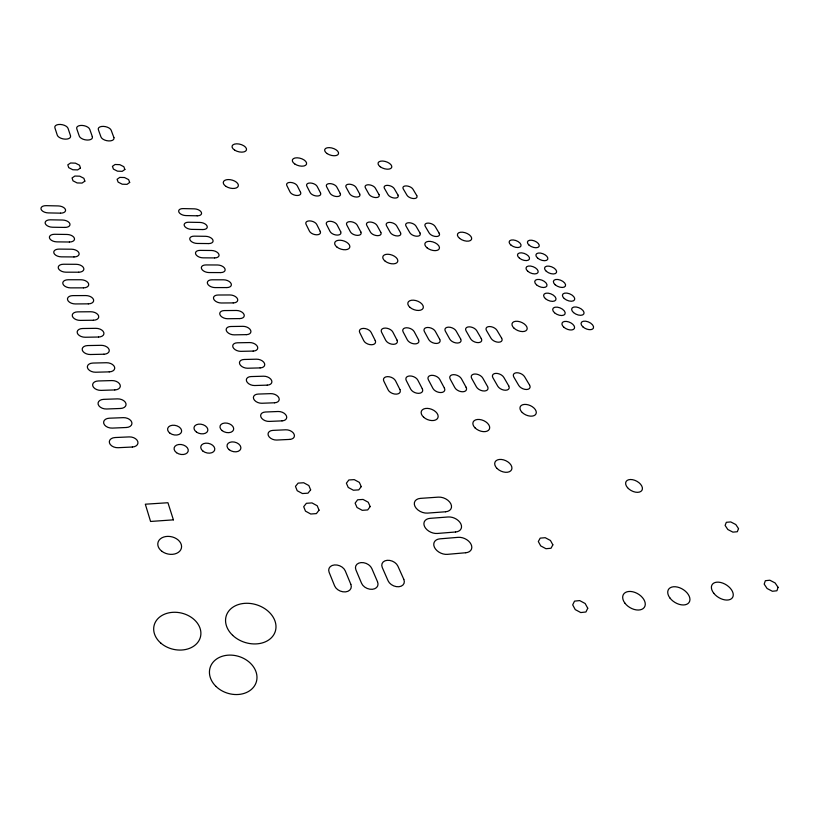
<?xml version="1.0" encoding="UTF-8"?>
<svg xmlns="http://www.w3.org/2000/svg" width="819" height="819" viewBox="0 0 819 819"><rect width="100%" height="100%" fill="white"/><g stroke="black" fill="none" stroke-linecap="round" stroke-linejoin="round"><path stroke-width="1.23" d="M778.05 587.305L776.934 590.765L772.399 591.267L767.106 588.513L764.188 584.131L765.345 580.702L769.86 580.221L775.112 582.944L778.05 587.305M738.523 528.583L737.335 531.736L732.892 532.135L727.825 529.514L725.112 525.44L726.33 522.307L730.753 521.928L735.79 524.529L738.523 528.583M587.745 608.23L585.943 611.988L580.763 612.561L575.255 609.602L572.686 604.862L574.539 601.136L579.688 600.583L585.155 603.511L587.745 608.23M552.856 544.84L551.013 548.259L545.966 548.71L540.704 545.904L538.318 541.523L540.202 538.134L545.219 537.704L550.45 540.479L552.856 544.84M370.168 506.572L367.711 509.93L362.254 510.329L357.033 507.504L355.118 503.142L357.616 499.805L363.042 499.436L368.233 502.231L370.168 506.572M361.24 486.619L358.783 489.875L353.388 490.223L348.239 487.448L346.376 483.2L348.863 479.975L354.238 479.637L359.346 482.381L361.24 486.619M319.041 510.186L316.38 513.605L310.749 514.015L305.487 511.138L303.685 506.695L306.388 503.306L311.988 502.917L317.219 505.763L319.041 510.186M310.636 489.864L307.985 493.181L302.416 493.54L297.215 490.724L295.464 486.394L298.157 483.108L303.695 482.76L308.855 485.554L310.636 489.864M129.678 182.442L127.037 184.347L122.246 184.214L118.131 182.115L117.107 179.289L119.769 177.395L124.539 177.539L128.634 179.627L129.678 182.442M124.867 169.472L122.246 171.325L117.506 171.171L113.431 169.103L112.428 166.329L115.07 164.496L119.799 164.66L123.843 166.707L124.867 169.472M84.848 181.153L82.054 183.077L77.14 182.944L72.993 180.815L72.062 177.958L74.877 176.044L79.771 176.187L83.886 178.307L84.848 181.153M80.457 168.028L77.682 169.902L72.809 169.748L68.714 167.649L67.803 164.844L70.598 162.991L75.44 163.155L79.515 165.233L80.457 168.028M465.796 552.743L447.44 554.35A10.412 7.125 24.6 0 1 434.479 547.379A10.412 7.125 24.6 0 1 439.967 538.841L458.19 537.336A10.371 7.033 25.1 0 1 471.048 544.266A10.371 7.033 25.1 0 1 465.796 552.743M455.548 531.992L437.377 533.456A10.268 6.951 23.7 0 1 424.6 526.617A10.268 6.951 23.7 0 1 430.088 518.345L448.136 516.973A10.217 6.869 24.3 0 1 460.81 523.781A10.217 6.869 24.3 0 1 455.548 531.992M445.556 511.773L427.559 513.103A10.125 6.787 23 0 1 414.967 506.377A10.125 6.787 23 0 1 420.464 498.372L438.329 497.133A10.084 6.706 23.6 0 1 450.839 503.818A10.084 6.706 23.6 0 1 445.556 511.773M173.403 519.85L150.573 521.457L145.321 504.207L167.936 502.733L173.403 519.85M132.33 447.02L118.11 447.706A7.34 4.996 10.7 0 1 109.47 442.956A7.34 4.996 10.7 0 1 115.09 437.541L129.228 436.906A7.299 4.955 11.3 0 1 137.817 441.636A7.299 4.955 11.3 0 1 132.33 447.02M289.701 439.414L276.761 440.038A6.931 4.597 16.8 0 1 268.325 435.513A6.931 4.597 16.8 0 1 272.86 430.384L285.729 429.801A6.9 4.556 17.3 0 1 294.134 434.305A6.9 4.556 17.3 0 1 289.701 439.414M126.331 427.498L112.285 428.102A7.258 4.863 10.6 0 1 103.757 423.433A7.258 4.863 10.6 0 1 109.336 418.202L123.311 417.649A7.217 4.822 11.1 0 1 131.787 422.287A7.217 4.822 11.1 0 1 126.331 427.498M282.033 420.874L269.226 421.416A6.849 4.484 16.4 0 1 260.903 416.973A6.849 4.484 16.4 0 1 265.417 412.008L278.163 411.496A6.818 4.443 16.9 0 1 286.445 415.919A6.818 4.443 16.9 0 1 282.033 420.874M120.495 408.476L106.593 408.998A7.166 4.73 10.5 0 1 98.188 404.422A7.166 4.73 10.5 0 1 103.726 399.344L117.547 398.873A7.136 4.699 11 0 1 125.911 403.429A7.136 4.699 11 0 1 120.495 408.476M274.549 402.784L261.875 403.255A6.767 4.371 16.1 0 1 253.655 398.884A6.767 4.371 16.1 0 1 258.159 394.072L270.772 393.642A6.736 4.341 16.5 0 1 278.951 397.983A6.736 4.341 16.5 0 1 274.549 402.784M114.803 389.936L101.054 390.376A7.084 4.607 10.4 0 1 92.762 385.882A7.084 4.607 10.4 0 1 98.26 380.968L111.927 380.579A7.043 4.576 10.9 0 1 120.178 385.053A7.043 4.576 10.9 0 1 114.803 389.936M267.25 385.135L254.699 385.524A6.685 4.259 15.7 0 1 246.591 381.234A6.685 4.259 15.7 0 1 251.075 376.566L263.564 376.208A6.665 4.228 16.1 0 1 271.632 380.487A6.665 4.228 16.1 0 1 267.25 385.135M109.255 371.867L95.659 372.225A7.002 4.484 10.3 0 1 87.479 367.803A7.002 4.484 10.3 0 1 92.926 363.052L106.45 362.735A6.972 4.464 10.8 0 1 114.588 367.127A6.972 4.464 10.8 0 1 109.255 371.867M260.125 367.905L247.696 368.233A6.613 4.156 15.4 0 1 239.691 364.015A6.613 4.156 15.4 0 1 244.154 359.48L256.521 359.193A6.583 4.126 15.8 0 1 264.486 363.39A6.583 4.126 15.8 0 1 260.125 367.905M103.839 354.228L90.387 354.514A6.931 4.371 10.3 0 1 82.32 350.174A6.931 4.371 10.3 0 1 87.725 345.567L101.106 345.321A6.89 4.341 10.7 0 1 109.132 349.641A6.89 4.341 10.7 0 1 103.839 354.228M253.163 351.075L240.858 351.341A6.542 4.054 15.2 0 1 232.954 347.195A6.542 4.054 15.2 0 1 237.397 342.792L249.641 342.567A6.511 4.034 15.5 0 1 257.514 346.703A6.511 4.034 15.5 0 1 253.163 351.075M98.556 337.029L85.248 337.244A6.849 4.259 10.2 0 1 77.283 332.975A6.849 4.259 10.2 0 1 82.658 328.511L95.884 328.337A6.808 4.238 10.6 0 1 103.818 332.586A6.808 4.238 10.6 0 1 98.556 337.029M246.365 334.643L234.183 334.848A6.47 3.962 14.9 0 1 226.382 330.763A6.47 3.962 14.9 0 1 230.804 326.505L242.936 326.331A6.439 3.931 15.3 0 1 250.696 330.405A6.439 3.931 15.3 0 1 246.365 334.643M93.397 320.239L80.242 320.393A6.777 4.156 10.2 0 1 72.369 316.195A6.777 4.156 10.2 0 1 77.703 311.865L90.796 311.752A6.736 4.136 10.6 0 1 98.618 315.929A6.736 4.136 10.6 0 1 93.397 320.239M239.732 318.591L227.662 318.734A6.398 3.87 14.7 0 1 219.953 314.711A6.398 3.87 14.7 0 1 224.355 310.575L236.374 310.473A6.368 3.839 15 0 1 244.042 314.476A6.368 3.839 15 0 1 239.732 318.591M88.37 303.849L75.348 303.941A6.706 4.054 10.1 0 1 67.578 299.815A6.706 4.054 10.1 0 1 72.871 295.618L85.821 295.567A6.665 4.034 10.5 0 1 93.55 299.672A6.665 4.034 10.5 0 1 88.37 303.849M233.241 302.907L221.284 302.989A6.327 3.778 14.5 0 1 213.677 299.037A6.327 3.778 14.5 0 1 218.059 295.014L229.955 294.963A6.296 3.757 14.8 0 1 237.53 298.904A6.296 3.757 14.8 0 1 233.241 302.907M83.456 287.848L70.567 287.868A6.634 3.952 10.1 0 1 62.889 283.814A6.634 3.952 10.1 0 1 68.151 279.75L80.968 279.75A6.593 3.931 10.5 0 1 88.606 283.794A6.593 3.931 10.5 0 1 83.456 287.848M226.894 287.571L215.049 287.592A6.265 3.685 14.3 0 1 207.535 283.702A6.265 3.685 14.3 0 1 211.896 279.801L223.689 279.811A6.235 3.665 14.6 0 1 231.173 283.691A6.235 3.665 14.6 0 1 226.894 287.571M78.655 272.215L65.899 272.184A6.562 3.86 10.1 0 1 58.323 268.192A6.562 3.86 10.1 0 1 63.534 264.24L76.228 264.302A6.521 3.839 10.4 0 1 83.763 268.284A6.521 3.839 10.4 0 1 78.655 272.215M220.7 272.584L208.958 272.553A6.194 3.604 14.1 0 1 201.535 268.724A6.194 3.604 14.1 0 1 205.876 264.936L217.557 264.987A6.173 3.583 14.4 0 1 224.949 268.806A6.173 3.583 14.4 0 1 220.7 272.584M73.966 256.941L61.333 256.849A6.491 3.767 10 0 1 53.849 252.928A6.491 3.767 10 0 1 59.029 249.099L71.591 249.211A6.46 3.747 10.4 0 1 79.034 253.122A6.46 3.747 10.4 0 1 73.966 256.941M214.629 257.913L203.01 257.842A6.132 3.522 13.9 0 1 195.669 254.064A6.132 3.522 13.9 0 1 199.99 250.389L211.558 250.491A6.102 3.501 14.3 0 1 218.868 254.248A6.102 3.501 14.3 0 1 214.629 257.913M69.38 242.014L56.88 241.871A6.419 3.675 10 0 1 49.488 238.001A6.419 3.675 10 0 1 54.627 234.285L67.056 234.459A6.388 3.655 10.4 0 1 74.416 238.309A6.388 3.655 10.4 0 1 69.38 242.014M208.702 243.571L197.174 243.448A6.071 3.44 13.8 0 1 189.926 239.732A6.071 3.44 13.8 0 1 194.226 236.159L205.692 236.312A6.04 3.43 14.1 0 1 212.909 240.008A6.04 3.43 14.1 0 1 208.702 243.571M64.896 227.416L52.518 227.232A6.357 3.593 10 0 1 45.219 223.423A6.357 3.593 10 0 1 50.317 219.82L62.633 220.035A6.327 3.573 10.4 0 1 69.902 223.822A6.327 3.573 10.4 0 1 64.896 227.416M202.897 229.545L191.482 229.361A6.009 3.368 13.7 0 1 184.316 225.706A6.009 3.368 13.7 0 1 188.595 222.236L199.949 222.43A5.979 3.348 14 0 1 207.084 226.075A5.979 3.348 14 0 1 202.897 229.545M60.514 213.155L48.26 212.909A6.296 3.511 10 0 1 41.042 209.162A6.296 3.511 10 0 1 46.11 205.661L58.292 205.927A6.255 3.491 10.3 0 1 65.489 209.664A6.255 3.491 10.3 0 1 60.514 213.155M197.215 215.806L185.903 215.581A5.948 3.296 13.5 0 1 178.818 211.978A5.948 3.296 13.5 0 1 183.077 208.599L194.328 208.845A5.928 3.276 13.8 0 1 201.392 212.438A5.928 3.276 13.8 0 1 197.215 215.806M416.717 195.506L412.96 189.189A5.405 2.774 18.7 0 0 406.255 185.913A5.405 2.774 18.7 0 0 403.255 188.913L406.982 195.239A5.436 2.805 18.8 0 0 413.728 198.556A5.436 2.805 18.8 0 0 416.717 195.506M439.158 233.2L435.176 226.505A5.569 2.938 19.5 0 0 428.245 223.096A5.569 2.938 19.5 0 0 425.245 226.331L429.197 233.046A5.6 2.969 19.6 0 0 436.179 236.507A5.6 2.969 19.6 0 0 439.158 233.2M501.637 338.165L496.979 330.344A6.03 3.43 21.9 0 0 489.424 326.546A6.03 3.43 21.9 0 0 486.466 330.507L491.083 338.36A6.071 3.471 22.2 0 0 498.699 342.219A6.071 3.471 22.2 0 0 501.637 338.165M529.565 385.084L524.59 376.73A6.255 3.655 23.3 0 0 516.758 372.747A6.255 3.655 23.3 0 0 513.83 377.068L518.755 385.462A6.286 3.696 23.5 0 0 526.658 389.496A6.286 3.696 23.5 0 0 529.565 385.084M397.932 194.994L394.246 188.646A5.436 2.805 18.3 0 0 387.52 185.35A5.436 2.805 18.3 0 0 384.428 188.36L388.073 194.727A5.467 2.836 18.4 0 0 394.85 198.065A5.467 2.836 18.4 0 0 397.932 194.994M419.942 232.913L416.032 226.177A5.6 2.979 19 0 0 409.08 222.737A5.6 2.979 19 0 0 405.989 226.003L409.858 232.75A5.631 3.01 19.2 0 0 416.861 236.23A5.631 3.01 19.2 0 0 419.942 232.913M481.275 338.544L476.699 330.671A6.071 3.481 21.5 0 0 469.113 326.842A6.071 3.481 21.5 0 0 466.042 330.835L470.577 338.749A6.102 3.511 21.7 0 0 478.214 342.629A6.102 3.511 21.7 0 0 481.275 338.544M508.701 385.8L503.818 377.385A6.286 3.706 22.8 0 0 495.945 373.372A6.286 3.706 22.8 0 0 492.905 377.723L497.747 386.179A6.327 3.747 23 0 0 505.681 390.243A6.327 3.747 23 0 0 508.701 385.8M378.931 194.472L375.317 188.094A5.467 2.836 17.9 0 0 368.57 184.777A5.467 2.836 17.9 0 0 365.376 187.807L368.949 194.205A5.498 2.866 18 0 0 375.747 197.563A5.498 2.866 18 0 0 378.931 194.472M400.491 232.606L396.662 225.839A5.631 3.02 18.6 0 0 389.69 222.379A5.631 3.02 18.6 0 0 386.496 225.655L390.284 232.453A5.661 3.051 18.7 0 0 397.307 235.954A5.661 3.051 18.7 0 0 400.491 232.606M460.636 338.933L456.142 330.999A6.102 3.522 21 0 0 448.536 327.15A6.102 3.522 21 0 0 445.352 331.173L449.785 339.138A6.143 3.563 21.2 0 0 457.463 343.038A6.143 3.563 21.2 0 0 460.636 338.933M487.551 386.527L482.76 378.05A6.317 3.767 22.3 0 0 474.856 374.007A6.317 3.767 22.3 0 0 471.693 378.398L476.433 386.906A6.357 3.808 22.5 0 0 484.398 391.001A6.357 3.808 22.5 0 0 487.551 386.527M359.684 193.949L356.152 187.531A5.508 2.877 17.5 0 0 349.385 184.203A5.508 2.877 17.5 0 0 346.099 187.244L349.59 193.673A5.538 2.907 17.6 0 0 356.408 197.051A5.538 2.907 17.6 0 0 359.684 193.949M380.804 232.309L377.047 225.491A5.672 3.051 18.2 0 0 370.055 222.021A5.672 3.051 18.2 0 0 366.758 225.317L370.464 232.146A5.702 3.081 18.3 0 0 377.518 235.667A5.702 3.081 18.3 0 0 380.804 232.309M439.711 339.322L435.319 331.337A6.143 3.573 20.5 0 0 427.682 327.457A6.143 3.573 20.5 0 0 424.375 331.511L428.726 339.527A6.173 3.614 20.7 0 0 436.425 343.458A6.173 3.614 20.7 0 0 439.711 339.322M466.103 387.264L461.404 378.716A6.357 3.819 21.8 0 0 453.47 374.652A6.357 3.819 21.8 0 0 450.184 379.074L454.832 387.643A6.398 3.86 22 0 0 462.827 391.769A6.398 3.86 22 0 0 466.103 387.264M340.213 193.417L336.763 186.967A5.538 2.907 17.1 0 0 329.975 183.61A5.538 2.907 17.1 0 0 326.586 186.671L329.996 193.141A5.569 2.938 17.2 0 0 336.834 196.54A5.569 2.938 17.2 0 0 340.213 193.417M360.862 232.002L357.197 225.143A5.713 3.092 17.7 0 0 350.174 221.652A5.713 3.092 17.7 0 0 346.775 224.959L350.399 231.838A5.733 3.122 17.8 0 0 357.473 235.381A5.733 3.122 17.8 0 0 360.862 232.002M418.509 339.711L414.209 331.675A6.183 3.624 19.9 0 0 406.541 327.764A6.183 3.624 19.9 0 0 403.112 331.849L407.371 339.926A6.214 3.665 20.1 0 0 415.1 343.888A6.214 3.665 20.1 0 0 418.509 339.711M444.359 388.001L439.752 379.402A6.398 3.88 21.2 0 0 431.787 375.307A6.398 3.88 21.2 0 0 428.368 379.76L432.923 388.401A6.439 3.921 21.4 0 0 440.95 392.557A6.439 3.921 21.4 0 0 444.359 388.001M320.505 192.885L317.137 186.394A5.579 2.938 16.6 0 0 310.319 183.016A5.579 2.938 16.6 0 0 306.828 186.097L310.166 192.608A5.61 2.969 16.7 0 0 317.025 196.017A5.61 2.969 16.7 0 0 320.505 192.885M340.673 231.695L337.09 224.795A5.743 3.122 17.2 0 0 330.047 221.273A5.743 3.122 17.2 0 0 326.535 224.611L330.077 231.531A5.774 3.163 17.3 0 0 337.172 235.094A5.774 3.163 17.3 0 0 340.673 231.695M397.02 340.11L392.813 332.012A6.224 3.675 19.4 0 0 385.114 328.081A6.224 3.675 19.4 0 0 381.572 332.197L385.729 340.325A6.255 3.716 19.6 0 0 393.489 344.318A6.255 3.716 19.6 0 0 397.02 340.11M422.297 388.759L417.792 380.088A6.439 3.931 20.6 0 0 409.807 375.962A6.439 3.931 20.6 0 0 406.255 380.456L410.708 389.158A6.48 3.982 20.8 0 0 418.765 393.345A6.48 3.982 20.8 0 0 422.297 388.759M300.553 192.342L297.266 185.811A5.62 2.969 16.1 0 0 290.428 182.422A5.62 2.969 16.1 0 0 286.834 185.514L290.08 192.055A5.651 3 16.2 0 0 296.969 195.495A5.651 3 16.2 0 0 300.553 192.342M320.229 231.378L316.728 224.437A5.784 3.163 16.7 0 0 309.664 220.895A5.784 3.163 16.7 0 0 306.04 224.252L309.49 231.214A5.815 3.204 16.8 0 0 316.615 234.797A5.815 3.204 16.8 0 0 320.229 231.378M375.235 340.52L371.12 332.36A6.265 3.726 18.8 0 0 363.401 328.399A6.265 3.726 18.8 0 0 359.725 332.545L363.779 340.735A6.296 3.767 19 0 0 371.57 344.748A6.296 3.767 19 0 0 375.235 340.52M399.928 389.527L395.526 380.794A6.48 3.993 20 0 0 387.5 376.638A6.48 3.993 20 0 0 383.824 381.152L388.165 389.926A6.521 4.034 20.2 0 0 396.253 394.144A6.521 4.034 20.2 0 0 399.928 389.527M403.787 579.299L397.891 566.134A8.661 6.132 23.1 0 0 387.192 560.309A8.661 6.132 23.1 0 0 382.278 567.536L388.083 580.784A8.743 6.235 23.7 0 0 398.894 586.732A8.743 6.235 23.7 0 0 403.787 579.299M377.528 581.787L371.795 568.478A8.733 6.245 22.2 0 0 361.046 562.602A8.733 6.245 22.2 0 0 355.927 569.911L361.558 583.292A8.804 6.347 22.7 0 0 372.42 589.291A8.804 6.347 22.7 0 0 377.528 581.787M350.829 584.305L345.26 570.874A8.794 6.357 21.1 0 0 334.469 564.946A8.794 6.357 21.1 0 0 329.125 572.317L334.592 585.831A8.866 6.46 21.6 0 0 345.495 591.891A8.866 6.46 21.6 0 0 350.829 584.305M113.882 137.52L111.189 130.262A6.654 3.43 11.9 0 0 103.45 126.382A6.654 3.43 11.9 0 0 98.362 129.699L100.983 136.988A6.695 3.471 11.9 0 0 108.773 140.929A6.695 3.471 11.9 0 0 113.882 137.52M92.332 136.63L89.752 129.33A6.716 3.46 11.4 0 0 81.992 125.42A6.716 3.46 11.4 0 0 76.761 128.757L79.269 136.087A6.757 3.501 11.5 0 0 87.08 140.049A6.757 3.501 11.5 0 0 92.332 136.63M70.506 135.719L68.049 128.378A6.777 3.491 11 0 0 60.268 124.447A6.777 3.491 11 0 0 54.893 127.805L57.279 135.166A6.818 3.542 11 0 0 65.121 139.148A6.818 3.542 11 0 0 70.506 135.719M160.862 643.14A23.874 18.571 13.6 0 0 200.194 637.847A23.874 18.571 13.6 0 0 170.823 612.51A23.874 18.571 13.6 0 0 160.862 643.14M215.97 686.404A24.191 19.226 17.6 0 0 256.009 682.882A24.191 19.226 17.6 0 0 227.651 655.2A24.191 19.226 17.6 0 0 215.97 686.404M232.657 635.319A25.727 19.697 17.8 0 0 275.03 632.155A25.727 19.697 17.8 0 0 244.615 603.357A25.727 19.697 17.8 0 0 232.657 635.319M161.937 551.341A12.039 8.814 12.9 0 0 181.378 548.218A12.039 8.814 12.9 0 0 165.735 536.547A12.039 8.814 12.9 0 0 161.937 551.341M624.774 602.968A12.295 7.955 31 0 0 644.266 607.442A12.295 7.955 31 0 0 632.892 591.799A12.295 7.955 31 0 0 624.774 602.968M669.942 598.013A12.183 7.668 31.6 0 0 689.066 602.436A12.183 7.668 31.6 0 0 677.477 587.08A12.183 7.668 31.6 0 0 669.942 598.013M713.748 593.222A12.07 7.391 32.2 0 0 732.503 597.583A12.07 7.391 32.2 0 0 720.72 582.493A12.07 7.391 32.2 0 0 713.748 593.222M176.556 452.712A7.217 4.914 13.3 0 0 188.165 451.259A7.217 4.914 13.3 0 0 178.788 444.502A7.217 4.914 13.3 0 0 176.556 452.712M170.035 433.251A7.125 4.781 13 0 0 181.521 431.9A7.125 4.781 13 0 0 172.277 425.276A7.125 4.781 13 0 0 170.035 433.251M202.917 451.074A7.146 4.842 14.3 0 0 214.598 450.245A7.146 4.842 14.3 0 0 205.794 443.171A7.146 4.842 14.3 0 0 202.917 451.074M196.478 432.074A7.064 4.719 14 0 0 207.77 430.722A7.064 4.719 14 0 0 198.526 424.16A7.064 4.719 14 0 0 196.478 432.074M229.228 449.744A7.074 4.771 15.4 0 0 240.725 448.925A7.074 4.771 15.4 0 0 231.91 441.912A7.074 4.771 15.4 0 0 229.228 449.744M222.144 430.63A6.992 4.648 15 0 0 233.517 429.893A6.992 4.648 15 0 0 224.836 423.024A6.992 4.648 15 0 0 222.144 430.63M511.076 245.178A6.296 3.276 21.4 0 0 520.945 246.058A6.296 3.276 21.4 0 0 513.267 239.947A6.296 3.276 21.4 0 0 511.076 245.178M529.084 245.147A6.265 3.235 21.7 0 0 539.056 246.478A6.265 3.235 21.7 0 0 531.869 240.243A6.265 3.235 21.7 0 0 529.084 245.147M519.481 258.21A6.357 3.337 21.7 0 0 529.422 259.06A6.357 3.337 21.7 0 0 521.642 252.846A6.357 3.337 21.7 0 0 519.481 258.21M537.612 258.087A6.327 3.296 22 0 0 547.665 259.408A6.327 3.296 22 0 0 540.376 253.061A6.327 3.296 22 0 0 537.612 258.087M527.743 271.243A6.429 3.399 22 0 0 537.97 272.553A6.429 3.399 22 0 0 530.599 266.052A6.429 3.399 22 0 0 527.743 271.243M546.314 271.304A6.398 3.358 22.4 0 0 556.449 272.604A6.398 3.358 22.4 0 0 549.047 266.144A6.398 3.358 22.4 0 0 546.314 271.304M536.486 284.797A6.501 3.471 22.4 0 0 546.805 286.097A6.501 3.471 22.4 0 0 539.322 279.474A6.501 3.471 22.4 0 0 536.486 284.797M555.19 284.777A6.47 3.419 22.7 0 0 565.407 286.066A6.47 3.419 22.7 0 0 557.903 279.484A6.47 3.419 22.7 0 0 555.19 284.777M545.413 298.638A6.572 3.542 22.7 0 0 555.814 299.918A6.572 3.542 22.7 0 0 548.218 293.171A6.572 3.542 22.7 0 0 545.413 298.638M564.25 298.526A6.542 3.491 23.1 0 0 574.549 299.805A6.542 3.491 23.1 0 0 566.932 293.1A6.542 3.491 23.1 0 0 564.25 298.526M554.524 312.766A6.644 3.614 23.1 0 0 565.008 314.025A6.644 3.614 23.1 0 0 557.299 307.156A6.644 3.614 23.1 0 0 554.524 312.766M573.505 312.561A6.613 3.563 23.5 0 0 583.886 313.82A6.613 3.563 23.5 0 0 576.146 306.992A6.613 3.563 23.5 0 0 573.505 312.561M563.82 327.19A6.726 3.685 23.5 0 0 574.395 328.429A6.726 3.685 23.5 0 0 566.574 321.437A6.726 3.685 23.5 0 0 563.82 327.19M582.944 326.894A6.685 3.634 23.9 0 0 593.417 328.132A6.685 3.634 23.9 0 0 585.565 321.181A6.685 3.634 23.9 0 0 582.944 326.894M410.032 307.412A8.108 4.638 19.8 0 0 423.075 308.343A8.108 4.638 19.8 0 0 413.605 300.184A8.108 4.638 19.8 0 0 410.032 307.412M514.097 328.224A8.026 4.494 22.5 0 0 526.904 329.699A8.026 4.494 22.5 0 0 517.751 321.314A8.026 4.494 22.5 0 0 514.097 328.224M459.602 238.38A7.484 3.941 20.3 0 0 471.498 239.445A7.484 3.941 20.3 0 0 462.551 232.197A7.484 3.941 20.3 0 0 459.602 238.38M522.266 412.53A8.651 5.17 24 0 0 535.995 413.882A8.651 5.17 24 0 0 526.115 404.443A8.651 5.17 24 0 0 522.266 412.53M380.282 166.789A7.156 3.614 18.1 0 0 391.666 167.506A7.156 3.614 18.1 0 0 382.821 161.046A7.156 3.614 18.1 0 0 380.282 166.789M427.006 247.778A7.627 4.105 19.7 0 0 439.24 248.822A7.627 4.105 19.7 0 0 430.251 241.39A7.627 4.105 19.7 0 0 427.006 247.778M337.018 247.123A7.852 4.341 17.6 0 0 349.652 247.625A7.852 4.341 17.6 0 0 340.12 240.223A7.852 4.341 17.6 0 0 337.018 247.123M423.648 417.209A8.886 5.538 21.6 0 0 437.878 417.833A8.886 5.538 21.6 0 0 427.426 408.384A8.886 5.538 21.6 0 0 423.648 417.209M294.789 163.974A7.371 3.798 16.3 0 0 306.501 164.209A7.371 3.798 16.3 0 0 297.123 157.801A7.371 3.798 16.3 0 0 294.789 163.974M385.237 261.23A7.832 4.33 18.8 0 0 397.665 261.681A7.832 4.33 18.8 0 0 387.971 254.248A7.832 4.33 18.8 0 0 385.237 261.23M327.139 153.593A7.207 3.645 16.9 0 0 338.482 153.849A7.207 3.645 16.9 0 0 329.207 147.625A7.207 3.645 16.9 0 0 327.139 153.593M234.746 150.184A7.453 3.839 14.9 0 0 246.468 149.959A7.453 3.839 14.9 0 0 236.64 143.816A7.453 3.839 14.9 0 0 234.746 150.184M226.075 186.445A7.74 4.136 14.7 0 0 238.288 186.046A7.74 4.136 14.7 0 0 228.091 179.566A7.74 4.136 14.7 0 0 226.075 186.445M475.092 427.917A8.855 5.467 23.2 0 0 489.322 429.248A8.855 5.467 23.2 0 0 479.432 419.482A8.855 5.467 23.2 0 0 475.092 427.917M497.041 468.448A9.122 5.753 24.5 0 0 511.588 469.696A9.122 5.753 24.5 0 0 501.31 459.449A9.122 5.753 24.5 0 0 497.041 468.448M627.538 487.663A9.06 5.446 27.9 0 0 641.901 490.386A9.06 5.446 27.9 0 0 632.637 479.699A9.06 5.446 27.9 0 0 627.538 487.663"/></g></svg>
